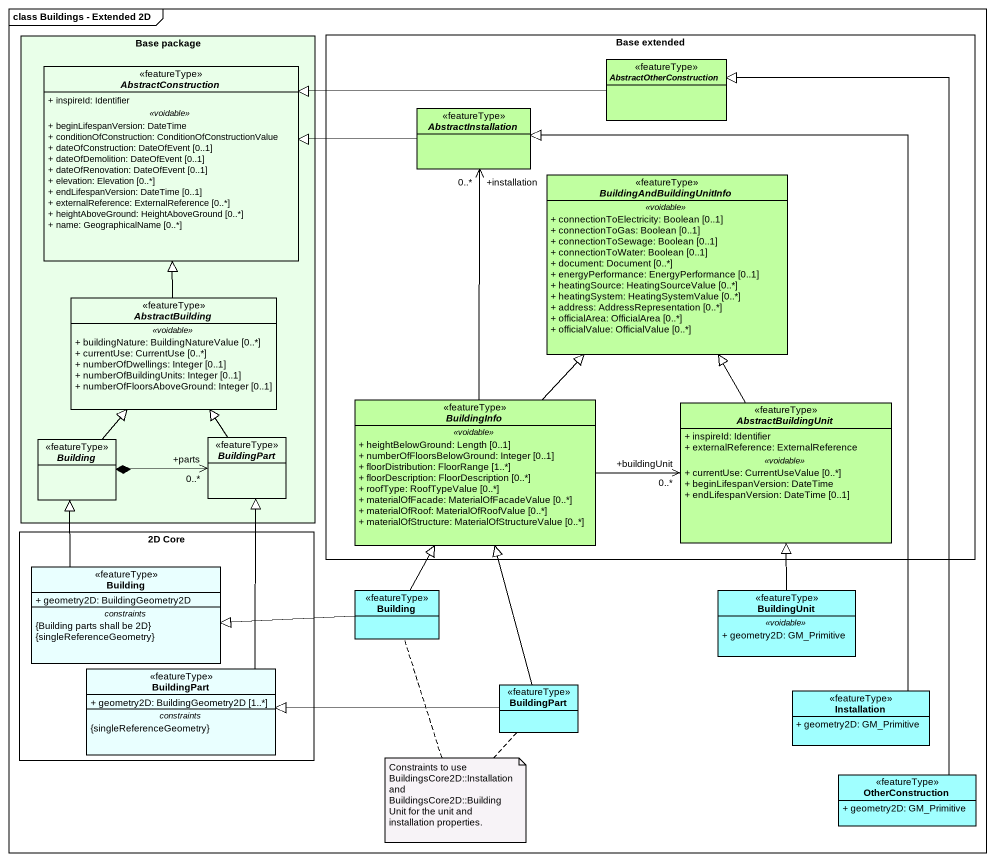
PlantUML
@startuml
mainframe class Buildings - Extended 2D
hide circle
hide empty members
skinparam classAttributeIconSize 0
rectangle "Base package" as Base_package #E9FFE9 {
  abstract class AbstractConstruction <<featureType>> #E9FFE9 {
    + inspireId: Identifier
    .. <<voidable>> ..
    + beginLifespanVersion: DateTime
    + conditionOfConstruction: ConditionOfConstructionValue
    + dateOfConstruction: DateOfEvent [0..1]
    + dateOfDemolition: DateOfEvent [0..1]
    + dateOfRenovation: DateOfEvent [0..1]
    + elevation: Elevation [0..*]
    + endLifespanVersion: DateTime [0..1]
    + externalReference: ExternalReference [0..*]
    + heightAboveGround: HeightAboveGround [0..*]
    + name: GeographicalName [0..*]
  }
  abstract class AbstractBuilding <<featureType>> #E9FFE9 {
    .. <<voidable>> ..
    + buildingNature: BuildingNatureValue [0..*]
    + currentUse: CurrentUse [0..*]
    + numberOfDwellings: Integer [0..1]
    + numberOfBuildingUnits: Integer [0..1]
    + numberOfFloorsAboveGround: Integer [0..1]
  }
  abstract class Building <<featureType>> #E9FFE9
  abstract class BuildingPart <<featureType>> #E9FFE9
}
rectangle "Base extended" as Base_extended {
  abstract class AbstractOtherConstruction <<featureType>> #C0FFA0
  abstract class AbstractInstallation <<featureType>> #C0FFA0
  abstract class BuildingAndBuildingUnitInfo <<featureType>> #C0FFA0 {
    .. <<voidable>> ..
    + connectionToElectricity: Boolean [0..1]
    + connectionToGas: Boolean [0..1]
    + connectionToSewage: Boolean [0..1]
    + connectionToWater: Boolean [0..1]
    + document: Document [0..*]
    + energyPerformance: EnergyPerformance [0..1]
    + heatingSource: HeatingSourceValue [0..*]
    + heatingSystem: HeatingSystemValue [0..*]
    + address: AddressRepresentation [0..*]
    + officialArea: OfficialArea [0..*]
    + officialValue: OfficialValue [0..*]
  }
  abstract class BuildingInfo <<featureType>> #C0FFA0 {
    .. <<voidable>> ..
    + heightBelowGround: Length [0..1]
    + numberOfFloorsBelowGround: Integer [0..1]
    + floorDistribution: FloorRange [1..*]
    + floorDescription: FloorDescription [0..*]
    + roofType: RoofTypeValue [0..*]
    + materialOfFacade: MaterialOfFacadeValue [0..*]
    + materialOfRoof: MaterialOfRoofValue [0..*]
    + materialOfStructure: MaterialOfStructureValue [0..*]
  }
  abstract class AbstractBuildingUnit <<featureType>> #C0FFA0 {
    + inspireId: Identifier
    + externalReference: ExternalReference
    .. <<voidable>> ..
    + currentUse: CurrentUseValue [0..*]
    + beginLifespanVersion: DateTime
    + endLifespanVersion: DateTime [0..1]
  }
}
rectangle "2D Core" as r2D_Core {
  class "Building" as Building_2 <<featureType>> #E9FFFF {
    + geometry2D: BuildingGeometry2D
    -- constraints --
    {Building parts shall be 2D}
    {singleReferenceGeometry}
  }
  class "BuildingPart" as BuildingPart_2 <<featureType>> #E9FFFF {
    + geometry2D: BuildingGeometry2D [1..*]
    -- constraints --
    {singleReferenceGeometry}
  }
}
class "Building" as Building_3 <<featureType>> #A0FFFF
class BuildingUnit <<featureType>> #A0FFFF {
  .. <<voidable>> ..
  + geometry2D: GM_Primitive
}
class "BuildingPart" as BuildingPart_3 <<featureType>> #A0FFFF
class Installation <<featureType>> #A0FFFF {
  + geometry2D: GM_Primitive
}
class OtherConstruction <<featureType>> #A0FFFF {
  + geometry2D: GM_Primitive
}
AbstractOtherConstruction -left-|> AbstractConstruction
AbstractInstallation -left-|> AbstractConstruction
AbstractBuilding -up-|> AbstractConstruction
BuildingInfo -up-> "+installation\n0..*" AbstractInstallation
BuildingInfo -up-|> BuildingAndBuildingUnitInfo
BuildingInfo -right-> "+buildingUnit\n0..*" AbstractBuildingUnit
Building -up-|> AbstractBuilding
BuildingPart -up-|> AbstractBuilding
BuildingPart "+parts\n0..*" <-left-* Building
AbstractBuildingUnit -up-|> BuildingAndBuildingUnitInfo
Building_2 -up-|> Building
Building_3 -up-|> BuildingInfo
Building_3 -left-|> Building_2
BuildingUnit -up-|> AbstractBuildingUnit
BuildingPart_2 -up-|> BuildingPart
BuildingPart_3 -up-|> BuildingInfo
BuildingPart_3 -left-|> BuildingPart_2
Installation -up-|> AbstractInstallation
OtherConstruction -up-|> AbstractOtherConstruction
note as N1
  Constraints to use BuildingsCore2D::Installation and BuildingsCore2D::BuildingUnit for the unit and installation properties.
end note
N1 .. BuildingPart_3
N1 .. Building_3
@enduml
